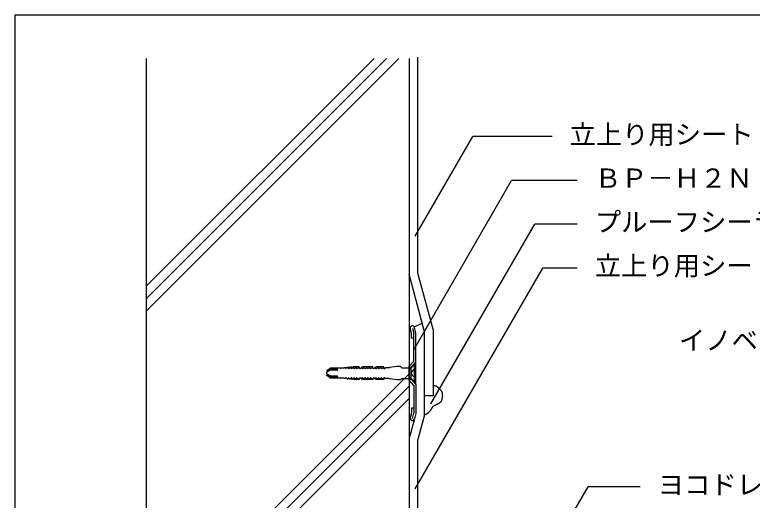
# Model space of a CAD drawing. Units: millimetres, scale not verified. Extents: x -418 to 382, y -607 to 623.
# Drawn here: x -417.8 to 2.9, y 345.7 to 623 of the extents above; entities that cross this region are included whole.
import ezdxf
from ezdxf.enums import TextEntityAlignment as Align

# ---------------------------------------------------------------- set-up
doc = ezdxf.new("R2010")
doc.units = ezdxf.units.MM
doc.header["$LTSCALE"] = 5
doc.linetypes.add('DASHED3', pattern=[4, 3, -1])
for name, color, linetype in [('2-2_in line', 7, 'Continuous'), ('2-3', 3, 'Continuous'), ('2-4_out line', 2, 'Continuous'), ('2-6_鋼板・アングル', 2, 'Continuous'), ('2-7_ビス', 7, 'Continuous'), ('2-A_moji', 7, 'Continuous'), ('2-E_con他', 4, 'Continuous'), ('F-7', 1, 'Continuous')]:
    doc.layers.add(name, color=color, linetype=linetype)
doc.styles.add('ＭＳ ゴシック', font='')
doc.styles.get('ＭＳ ゴシック').set_extended_font_data('MS Gothic')

msp = doc.modelspace()

# ---------------------------------------------------------------- linework, layer by layer
at = {"layer": '2-2_in line'}
for p, q in [((-189.908, 444.739), (-185.307, 446.885)), ((-189.818, 392.185), (-192.785, 381.113))]:
    msp.add_line(p, q, dxfattribs=at)
for points in [[(-192.785, 597.971), (-192.785, 192.971), (-105.563, 192.971)], [(-183.996, 405.344), (-183.996, 441.994), (-192.785, 474.795)], [(-178.996, 411.341), (-178.865, 411.323), (-178.64, 411.29), (-178.417, 411.252), (-178.196, 411.207), (-177.98, 411.151), (-177.768, 411.082), (-177.648, 411.035), (-177.556, 410.994), (-177.4, 410.916), (-177.248, 410.829), (-177.1, 410.734), (-176.955, 410.634), (-176.812, 410.529), (-176.731, 410.467), (-176.636, 410.393), (-176.475, 410.263), (-176.317, 410.13), (-176.162, 409.994), (-176.009, 409.857), (-175.857, 409.718), (-175.769, 409.637), (-175.678, 409.551), (-175.523, 409.402), (-175.369, 409.25), (-175.219, 409.095), (-175.073, 408.936), (-174.931, 408.773), (-174.852, 408.676), (-174.783, 408.588), (-174.669, 408.433), (-174.561, 408.274), (-174.46, 408.111), (-174.368, 407.944), (-174.284, 407.772), (-174.24, 407.671), (-174.196, 407.557), (-174.128, 407.357), (-174.072, 407.153), (-174.024, 406.946)], [(-174.024, 406.946), (-173.985, 406.737), (-173.951, 406.526), (-173.934, 406.404), (-173.916, 406.255), (-173.889, 405.999), (-173.87, 405.742), (-173.861, 405.486), (-173.862, 405.231), (-173.876, 404.977), (-173.891, 404.831), (-173.904, 404.723), (-173.933, 404.539), (-173.968, 404.355), (-174.006, 404.171), (-174.046, 403.987), (-174.086, 403.802), (-174.109, 403.695), (-174.134, 403.573), (-174.178, 403.362), (-174.224, 403.152), (-174.276, 402.945), (-174.339, 402.742), (-174.415, 402.546), (-174.466, 402.435), (-174.519, 402.336), (-174.623, 402.171), (-174.739, 402.013), (-174.867, 401.862), (-175.005, 401.719), (-175.15, 401.583), (-175.236, 401.507), (-175.339, 401.423), (-175.52, 401.285), (-175.707, 401.155), (-175.897, 401.032), (-176.091, 400.914), (-176.287, 400.801), (-176.402, 400.737), (-176.525, 400.67)], [(-176.525, 400.67), (-176.738, 400.556), (-176.952, 400.444), (-177.167, 400.333), (-177.383, 400.222), (-177.599, 400.111), (-177.725, 400.046), (-177.893, 399.958), (-178.183, 399.801), (-178.468, 399.637), (-178.745, 399.462), (-179.011, 399.273), (-179.264, 399.068), (-179.403, 398.94), (-179.45, 398.894), (-179.53, 398.812), (-179.606, 398.728), (-179.68, 398.641), (-179.752, 398.552), (-179.819, 398.461), (-179.857, 398.407), (-179.917, 398.317), (-180.013, 398.159), (-180.104, 397.998), (-180.193, 397.835), (-180.282, 397.672), (-180.374, 397.511), (-180.43, 397.42), (-180.489, 397.327), (-180.597, 397.171), (-180.71, 397.019), (-180.827, 396.87), (-180.947, 396.722), (-181.07, 396.576), (-181.141, 396.492), (-181.23, 396.386), (-181.385, 396.204), (-181.543, 396.025), (-181.704, 395.85), (-181.871, 395.68)], [(-181.871, 395.68), (-182.044, 395.516), (-182.148, 395.425), (-182.21, 395.374), (-182.32, 395.287), (-182.432, 395.205), (-182.548, 395.127), (-182.666, 395.054), (-182.787, 394.987), (-182.859, 394.951), (-182.96, 394.905), (-183.139, 394.833), (-183.322, 394.771), (-183.508, 394.717), (-183.696, 394.668), (-183.886, 394.622), (-183.996, 394.596)]]:
    msp.add_lwpolyline(points, dxfattribs=at)
at = {"layer": '2-3'}
msp.add_line((-342.785, 597.971), (-342.785, 301.891), dxfattribs=at)
at = {"layer": '2-4_out line'}
for p, q in [((-187.785, 475.453), (-187.785, 598.667)), ((-178.996, 405.344), (-178.996, 442.652)), ((-183.996, 394.596), (-183.996, 405.344)), ((-178.996, 405.344), (-183.996, 405.344)), ((-183.996, 394.596), (-187.785, 380.455)), ((-187.785, 290.53), (-187.785, 380.455))]:
    msp.add_line(p, q, dxfattribs=at)
at = {"layer": '2-6_鋼板・アングル'}
for p, q in [((-178.996, 442.652), (-187.785, 475.453)), ((-190.978, 444.094), (-190.185, 441.137)), ((-188.985, 441.295), (-189.818, 444.405)), ((-190.185, 425.253), (-190.185, 441.137)), ((-188.985, 424.795), (-188.985, 441.295)), ((-188.985, 424.795), (-191.891, 421.545)), ((-188.985, 411.795), (-191.891, 415.045)), ((-190.185, 411.337), (-190.185, 395.453)), ((-188.985, 411.795), (-188.985, 395.295)), ((-191.385, 395.611), (-192.137, 392.806)), ((-191.385, 398.311), (-191.385, 395.611)), ((-190.185, 398.311), (-191.385, 398.311)), ((-190.978, 392.496), (-190.185, 395.453)), ((-188.985, 395.295), (-189.818, 392.185))]:
    msp.add_line(p, q, dxfattribs=at)
at = {"layer": '2-6_鋼板・アングル', "color": 4}
for p, q in [((-192.785, 422.345), (-192.785, 414.245)), ((-192.785, 414.247), (-192.785, 422.343)), ((-191.891, 421.545), (-191.891, 415.045)), ((-188.985, 411.795), (-188.985, 424.795))]:
    msp.add_line(p, q, dxfattribs=at)
at = {"layer": '2-6_鋼板・アングル'}
for points in [[(-190.185, 438.279), (-191.385, 438.279), (-191.385, 440.979), (-192.137, 443.783)], [(-190.185, 425.253), (-192.785, 422.345), (-191.891, 421.545)], [(-190.185, 411.337), (-192.785, 414.245), (-191.891, 415.045)]]:
    msp.add_lwpolyline(points, dxfattribs=at)
for centre, start, end in [((-190.978, 444.094), 15, 195), ((-190.978, 392.496), 165, 345)]:
    msp.add_arc(centre, 1.2, start, end, dxfattribs=at)
at = {"layer": '2-7_ビス'}
for p, q in [((-228.076, 421.464), (-228.901, 421.031)), ((-212.41, 421.464), (-212.41, 421.464)), ((-196.881, 421.295), (-192.785, 421.295)), ((-192.785, 415.295), (-192.785, 421.295)), ((-189.735, 423.295), (-192.485, 420.545)), ((-189.735, 423.295), (-189.435, 423.295)), ((-189.735, 413.295), (-189.735, 423.295)), ((-189.435, 423.295), (-189.435, 413.295)), ((-192.785, 420.545), (-192.785, 416.045)), ((-192.485, 420.545), (-192.785, 420.545)), ((-228.076, 415.126), (-228.901, 415.559)), ((-212.41, 415.126), (-212.41, 415.126)), ((-196.881, 415.295), (-192.785, 415.295)), ((-192.485, 416.045), (-192.785, 416.045)), ((-189.735, 413.295), (-192.485, 416.045)), ((-189.435, 413.295), (-189.735, 413.295))]:
    msp.add_line(p, q, dxfattribs=at)
at = {"layer": '2-7_ビス', "linetype": 'DASHED3'}
for p, q in [((-191.125, 419.356), (-189.735, 420.745)), ((-189.735, 420.745), (-189.435, 420.745)), ((-191.125, 417.234), (-189.735, 415.845)), ((-189.735, 415.845), (-189.435, 415.845))]:
    msp.add_line(p, q, dxfattribs=at)
at = {"layer": '2-7_ビス'}
for points in [[(-231.869, 421.088), (-237.82, 421.088), (-238.471, 420.648), (-239.785, 419.645), (-239.785, 419.496), (-237.82, 420.581), (-233.848, 420.581)], [(-229.148, 421.161), (-229.148, 421.295), (-229.932, 421.295), (-229.932, 421.145), (-231.54, 421.145), (-231.54, 421.138)], [(-221.315, 421.431), (-221.315, 421.97), (-224.563, 421.97), (-228.076, 421.464), (-227.599, 421.463), (-227.582, 421.155)], [(-227.334, 421.01), (-226.51, 421.461), (-226.032, 421.459), (-226.015, 421.136)], [(-225.768, 420.988), (-224.943, 421.452), (-224.466, 421.448), (-224.448, 421.113)], [(-224.201, 420.956), (-223.376, 421.436), (-222.899, 421.431), (-222.882, 421.083)], [(-222.634, 420.923), (-221.81, 421.431), (-221.315, 421.431)], [(-213.482, 421.431), (-213.482, 421.97), (-219.279, 421.97), (-220.243, 421.464)], [(-220.243, 421.464), (-219.766, 421.46), (-219.748, 421.139)], [(-219.501, 420.981), (-218.676, 421.431), (-218.199, 421.431), (-218.182, 421.083)], [(-217.934, 420.923), (-217.11, 421.431), (-216.632, 421.431), (-216.615, 421.083)], [(-216.368, 420.923), (-215.543, 421.431), (-215.066, 421.431), (-215.048, 421.083)], [(-214.801, 420.923), (-213.976, 421.431), (-213.482, 421.431)], [(-207.215, 420.992), (-207.215, 421.97), (-211.448, 421.97), (-212.41, 421.468), (-212.41, 421.464)], [(-212.41, 421.464), (-211.932, 421.46), (-211.915, 421.143)], [(-211.668, 420.98), (-210.843, 421.431), (-210.366, 421.431), (-210.348, 421.083)], [(-210.101, 420.923), (-209.276, 421.431), (-208.799, 421.431), (-208.781, 421.082)], [(-208.534, 420.923), (-207.71, 421.431), (-207.215, 421.431)], [(-196.881, 421.295), (-197.705, 422.045), (-199.804, 422.045), (-203.921, 421.497), (-204.329, 421.255), (-204.329, 421.295), (-206.143, 421.295), (-206.968, 420.862)], [(-233.848, 419.997), (-237.82, 419.997), (-239.785, 418.912)], [(-233.848, 416.593), (-237.82, 416.593), (-239.785, 417.678), (-239.785, 418.912)], [(-231.869, 415.502), (-237.82, 415.502), (-238.471, 415.942), (-239.785, 416.945), (-239.785, 417.094), (-237.82, 416.009), (-233.848, 416.009)], [(-229.148, 415.429), (-229.148, 415.295), (-229.932, 415.295), (-229.932, 415.445), (-231.54, 415.445), (-231.54, 415.451)], [(-221.315, 415.159), (-221.315, 414.62), (-224.563, 414.62), (-228.076, 415.126), (-227.599, 415.126), (-227.582, 415.435)], [(-227.334, 415.58), (-226.51, 415.129), (-226.032, 415.131), (-226.015, 415.454)], [(-225.768, 415.602), (-224.943, 415.138), (-224.466, 415.142), (-224.448, 415.477)], [(-224.201, 415.634), (-223.376, 415.154), (-222.899, 415.159), (-222.882, 415.507)], [(-222.634, 415.666), (-221.81, 415.159), (-221.315, 415.159)], [(-220.243, 415.126), (-219.766, 415.13), (-219.748, 415.45)], [(-213.482, 415.159), (-213.482, 414.62), (-219.279, 414.62), (-220.243, 415.126)], [(-219.501, 415.609), (-218.676, 415.159), (-218.199, 415.159), (-218.182, 415.507)], [(-217.934, 415.666), (-217.11, 415.159), (-216.632, 415.159), (-216.615, 415.507)], [(-216.368, 415.666), (-215.543, 415.159), (-215.066, 415.159), (-215.048, 415.507)], [(-214.801, 415.666), (-213.976, 415.159), (-213.482, 415.159)], [(-207.215, 415.598), (-207.215, 414.62), (-211.448, 414.62), (-212.41, 415.121), (-212.41, 415.126)], [(-212.41, 415.126), (-211.932, 415.13), (-211.915, 415.447)], [(-211.668, 415.609), (-210.843, 415.159), (-210.366, 415.159), (-210.348, 415.507)], [(-210.101, 415.666), (-209.276, 415.159), (-208.799, 415.159), (-208.781, 415.508)], [(-208.534, 415.666), (-207.71, 415.159), (-207.215, 415.159)], [(-196.881, 415.295), (-197.705, 414.545), (-199.804, 414.545), (-203.921, 415.093), (-204.329, 415.335), (-204.329, 415.295), (-206.143, 415.295), (-206.968, 415.728)]]:
    msp.add_lwpolyline(points, dxfattribs=at)
at = {"layer": '2-7_ビス', "linetype": 'DASHED3'}
msp.add_arc((-190.064, 418.295), 1.5, 135, 225, dxfattribs=at)
at = {"layer": '2-7_ビス'}
for centre, major_axis, start_param, end_param in [((-231.834, 421.815), (-0.8, 0), 1.5261677, 1.947508), ((-228.975, 421.173), (-0.174, 0), 0.0818475, 2.1771705), ((-227.359, 421.218), (-0.229, 0), 0.2312026, 1.6765256), ((-225.792, 421.195), (-0.229, 0), 0.2312026, 1.6765256), ((-224.225, 421.163), (-0.229, 0), 0.2312026, 1.6765256), ((-222.659, 421.131), (-0.229, 0), 0.2312026, 1.6765256), ((-220.779, 421.485), (-0.536, 0), 0.0442118, 3.0973809), ((-219.525, 421.188), (-0.229, 0), 0.2312026, 1.6765256), ((-217.959, 421.131), (-0.229, 0), 0.2312026, 1.6765256), ((-216.392, 421.131), (-0.229, 0), 0.2312026, 1.6765256), ((-214.825, 421.131), (-0.229, 0), 0.2312026, 1.6765256), ((-212.946, 421.485), (-0.536, 0), 0.0442118, 3.0973809), ((-211.692, 421.188), (-0.229, 0), 0.2312026, 1.6765256), ((-210.125, 421.131), (-0.229, 0), 0.2312026, 1.6765256), ((-208.559, 421.131), (-0.229, 0), 0.2312026, 1.6765256), ((-207.043, 421.003), (-0.172, 0), 0.06848, 2.1628795), ((-233.859, 420.289), (-0.321, 0), 1.5390306, 4.6806232), ((-233.859, 416.301), (-0.321, 0), 1.6025621, 4.7441547), ((-231.834, 414.775), (-0.8, 0), 4.3356773, 4.7570176), ((-228.975, 415.416), (-0.174, 0), 4.1060148, 6.2013378), ((-227.359, 415.372), (-0.229, 0), 4.6066597, 6.0519827), ((-225.792, 415.395), (-0.229, 0), 4.6066597, 6.0519827), ((-224.225, 415.427), (-0.229, 0), 4.6066597, 6.0519827), ((-222.659, 415.459), (-0.229, 0), 4.6066597, 6.0519827), ((-220.779, 415.105), (-0.536, 0), 3.1858044, 6.2389735), ((-219.525, 415.402), (-0.229, 0), 4.6066597, 6.0519827), ((-217.959, 415.459), (-0.229, 0), 4.6066597, 6.0519827), ((-216.392, 415.459), (-0.229, 0), 4.6066597, 6.0519827), ((-214.825, 415.459), (-0.229, 0), 4.6066597, 6.0519827), ((-212.946, 415.105), (-0.536, 0), 3.1858044, 6.2389735), ((-211.692, 415.402), (-0.229, 0), 4.6066597, 6.0519827), ((-210.125, 415.459), (-0.229, 0), 4.6066597, 6.0519827), ((-208.559, 415.459), (-0.229, 0), 4.6066597, 6.0519827), ((-207.043, 415.587), (-0.172, 0), 4.1203058, 6.2147054)]:
    msp.add_ellipse(centre, major_axis=major_axis, ratio=0.909574, start_param=start_param, end_param=end_param, dxfattribs=at)
at = {"layer": '2-A_moji'}
for p, q in [((-189.348, 496.563), (-156.556, 553.361)), ((-111.304, 553.361), (-156.556, 553.361)), ((-190.185, 431.602), (-134.321, 528.361)), ((-96.87, 528.361), (-134.321, 528.361)), ((-180.348, 400.862), (-121.17, 503.361)), ((-96.87, 503.361), (-121.17, 503.361)), ((-189.348, 352.187), (-116.502, 478.361)), ((-96.87, 478.361), (-116.502, 478.361)), ((-133.723, 278.908), (-90.737, 353.361)), ((-60.951, 353.361), (-90.737, 353.361))]:
    msp.add_line(p, q, dxfattribs=at)
at = {"layer": '2-E_con他'}
for p, q in [((-342.785, 453.779), (-198.593, 597.971)), ((-342.785, 460.85), (-205.665, 597.971)), ((-342.785, 467.922), (-212.736, 597.971)), ((-308.276, 302.43), (-192.785, 417.922)), ((-301.058, 302.577), (-192.785, 410.85)), ((-293.84, 302.724), (-192.785, 403.779))]:
    msp.add_line(p, q, dxfattribs=at)
at = {"layer": 'F-7'}
for q in [(382.215, 622.971), (-417.785, 32.971)]:
    msp.add_line((-417.785, 622.971), q, dxfattribs=at)

# ---------------------------------------------------------------- texts
at = {"layer": '2-A_moji', "style": 'ＭＳ ゴシック'}
for s, p in [('立上り用シート 機械的固定工法', (-101.304, 545.861)), ('ＢＰ－Ｈ２Ｎ', (-86.87, 520.861)), ('プルーフシーラー', (-86.87, 495.861)), ('立上り用シート 接着工法', (-86.87, 470.861)), ('イノベーションプルーフＲＲ', (-38.896, 428.233)), ('ヨコドレイン', (-50.951, 345.861))]:
    msp.add_text(s, height=11, dxfattribs=at).set_placement(p, align=Align.BOTTOM_LEFT)

doc.saveas('drawing.dxf')
